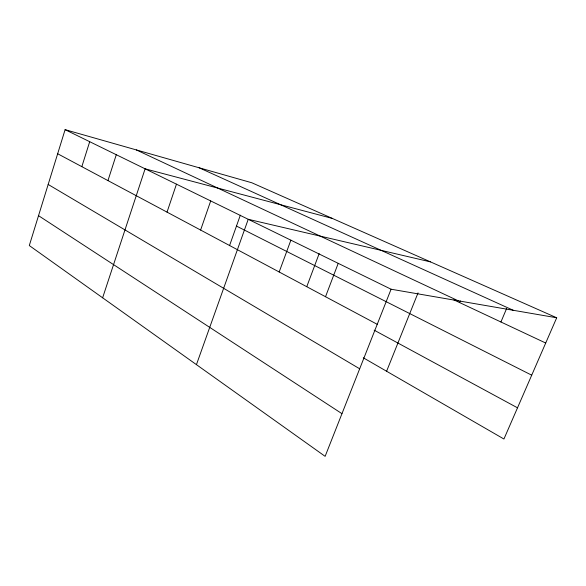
<?xml version="1.0" encoding="UTF-8"?>
<svg xmlns="http://www.w3.org/2000/svg" width="586" height="586" viewBox="0 0 586 586"><rect width="100%" height="100%" fill="white"/><g stroke="black" fill="none" stroke-linecap="round" stroke-linejoin="round"><path stroke-width="0.88" d="M556.7 317.773L251.812 182.766L65.105 129.66L29.3 245.549L325.127 456.34L391.082 289.22L556.7 317.773L503.931 439.017L363.276 357.775M81.835 166.651L89.702 141.702M107.956 180.591L116.284 154.711M102.623 297.798L145.108 168.819L332.372 218.439M167.025 212.125L176.459 184.165M200.61 230.049L210.696 200.925M229.514 245.71L240.333 215.179M196.442 364.646L248.23 219.296L430.468 261.876M279.178 271.985L290.876 240.172M306.8 286.598L319.165 253.635M325.523 296.721L338.217 263.341M386.599 371.246L418.038 292.883M459.607 302.574L460.296 300.896M500.927 321.985L506.604 308.551M199.152 167.786L513.233 310.28M136.377 149.935L458.215 300.794M453.908 299.893L545.712 343.03M65.105 129.66L391.082 289.22M236.473 226.071L531.714 375.187M57.662 153.752L377.23 324.322M374.168 330.174L517.511 407.819M48.169 184.458L359.679 368.792M38.53 215.67L341.968 413.672"/></g></svg>
